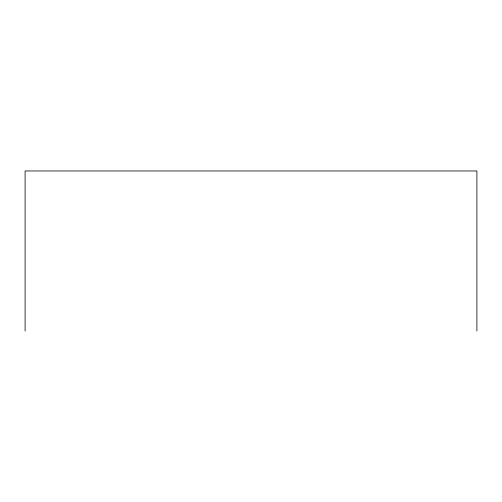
<?xml version="1.0" encoding="UTF-8"?>
<svg xmlns="http://www.w3.org/2000/svg" width="502" height="502" viewBox="0 0 502 502"><rect width="100%" height="100%" fill="white"/><g stroke="black" fill="none" stroke-linecap="round" stroke-linejoin="round"><path stroke-width="0.75" d="M476.9 331.031L476.9 170.969L25.1 170.969L25.1 331.031"/></g></svg>
